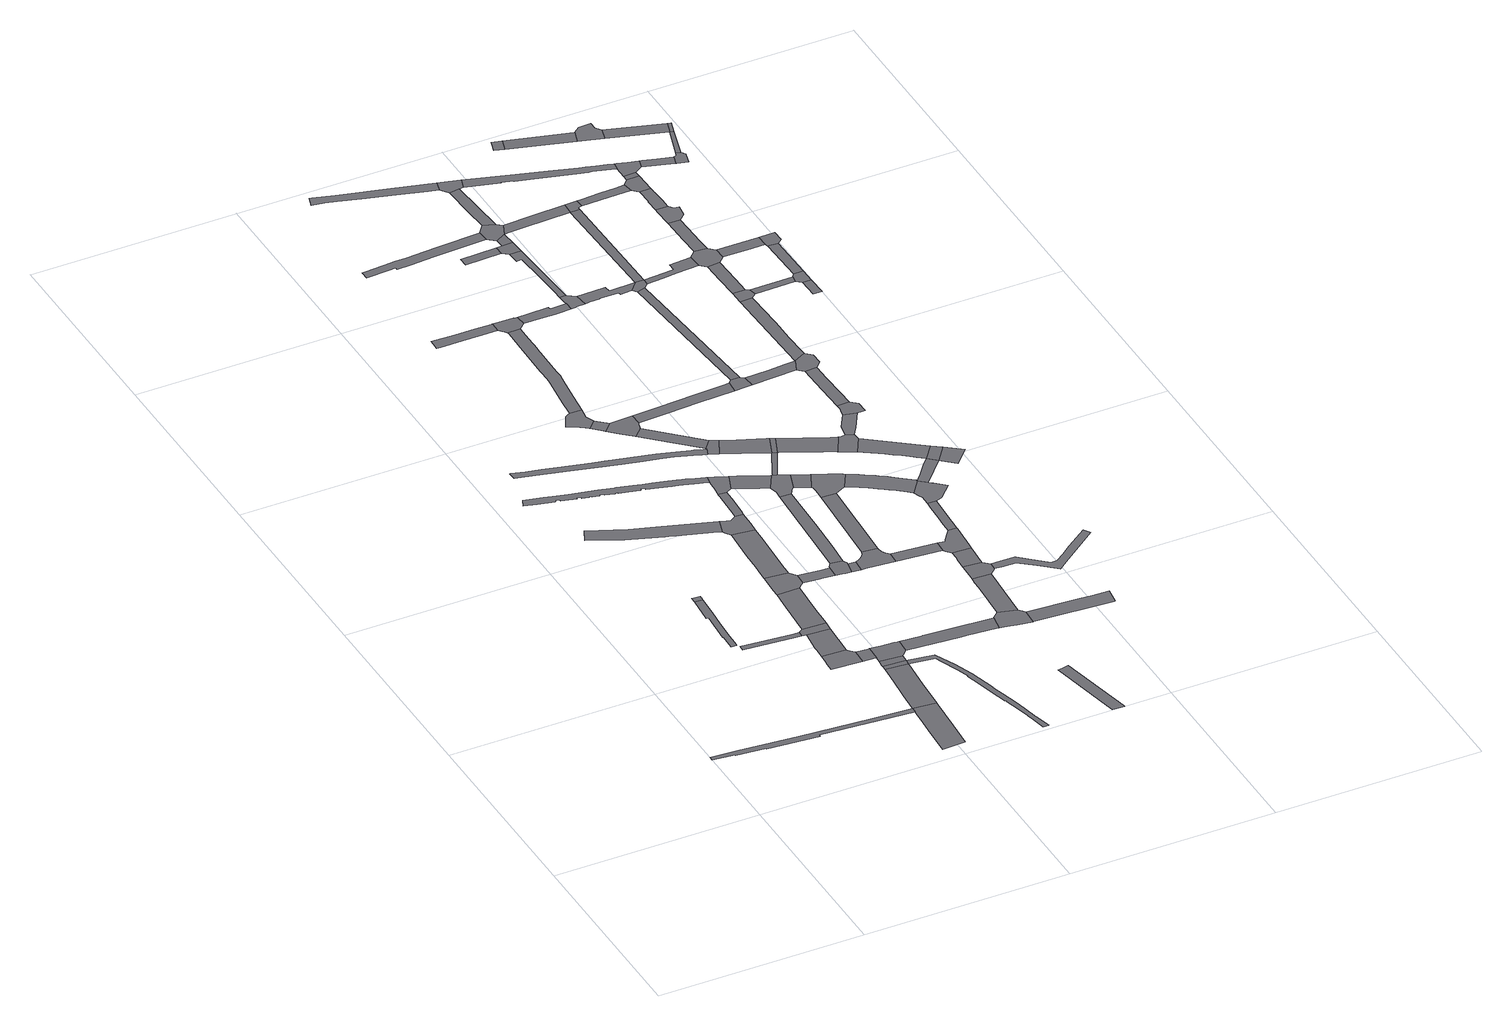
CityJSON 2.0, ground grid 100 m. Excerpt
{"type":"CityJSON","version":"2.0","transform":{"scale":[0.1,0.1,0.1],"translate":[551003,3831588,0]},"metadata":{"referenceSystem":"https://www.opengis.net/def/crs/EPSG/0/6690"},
"CityObjects":{
"road1":{"type":"Road","attributes":{"RoadStructureAttribute.sectionType":"1"},"geometry":[{"type":"MultiSurface","lod":"1","boundaries":[[[0,1,2,3,4,5,6,7,8,9,10,11,12]]]}]},
"road2":{"type":"Road","attributes":{"RoadStructureAttribute.sectionType":"1"},"geometry":[{"type":"MultiSurface","lod":"1","boundaries":[[[13,14,15,16,17,18,19,20,21,22,23,24]]]}]},
"road3":{"type":"Road","geometry":[{"type":"MultiSurface","lod":"1","boundaries":[[[25,13,24,26,27,28,29]]]}]},
"road4":{"type":"Road","attributes":{"RoadStructureAttribute.sectionType":"1"},"geometry":[{"type":"MultiSurface","lod":"1","boundaries":[[[30,31,32,33,34,35]]]}]},
"road5":{"type":"Road","geometry":[{"type":"MultiSurface","lod":"1","boundaries":[[[12,11,36,37,38,39,40,41,42,43]]]}]},
"road6":{"type":"Road","geometry":[{"type":"MultiSurface","lod":"1","boundaries":[[[44,45,46,47,48,49,50,51,52]]]}]},
"road7":{"type":"Road","attributes":{"RoadStructureAttribute.sectionType":"1"},"geometry":[{"type":"MultiSurface","lod":"1","boundaries":[[[53,54,55,44,52,56]]]}]},
"road8":{"type":"Road","attributes":{"RoadStructureAttribute.sectionType":"1"},"geometry":[{"type":"MultiSurface","lod":"1","boundaries":[[[57,58,59,60,61,62,63,64,65,66,67]]]}]},
"road9":{"type":"Road","geometry":[{"type":"MultiSurface","lod":"1","boundaries":[[[68,35,34,53,56,69]]]}]},
"road10":{"type":"Road","attributes":{"RoadStructureAttribute.sectionType":"1"},"geometry":[{"type":"MultiSurface","lod":"1","boundaries":[[[70,71,72,73,74,12,43,75,76,77]]]}]},
"road11":{"type":"Road","attributes":{"RoadStructureAttribute.sectionType":"1"},"geometry":[{"type":"MultiSurface","lod":"1","boundaries":[[[78,79,50,49,80,81,82]]]}]},
"road12":{"type":"Road","attributes":{"RoadStructureAttribute.sectionType":"1"},"geometry":[{"type":"MultiSurface","lod":"1","boundaries":[[[83,84,85,86,87,88,89,68,69]]]}]},
"road13":{"type":"Road","geometry":[{"type":"MultiSurface","lod":"1","boundaries":[[[90,70,77,91]]]}]},
"road14":{"type":"Road","attributes":{"RoadStructureAttribute.sectionType":"1"},"geometry":[{"type":"MultiSurface","lod":"1","boundaries":[[[92,93,94,95,96,97,98,99,100,101,102,103,104,105,106,107,108,109,110,111,112,113,114,115,116,117,118,119,120,121,122,123,124,125,126,127,128,129,130,131,132,133,134,135,136,137,138,139,140,141,142,143,144,145,146,147,148,149,150,151,152,153,154,155,156,157,158,159,160,161,162,163,164,165,166]]]}]},
"road15":{"type":"Road","attributes":{"RoadStructureAttribute.sectionType":"1"},"geometry":[{"type":"MultiSurface","lod":"1","boundaries":[[[167,168,90,91,169]]]}]},
"road16":{"type":"Road","geometry":[{"type":"MultiSurface","lod":"1","boundaries":[[[170,171,172,82,81,167,169,173,174,175]]]}]},
"road17":{"type":"Road","geometry":[{"type":"MultiSurface","lod":"1","boundaries":[[[176,177,178,179,87,86,180,181,182,183,184,185]]]}]},
"road18":{"type":"Road","attributes":{"RoadStructureAttribute.sectionType":"1"},"geometry":[{"type":"MultiSurface","lod":"1","boundaries":[[[186,187,188,189,190,191,192,193,194,195,196,91,77,197,198,199,200,201,202,203,204,205,206,207,208,209,210,211,212,213,214]]]}]},
"road19":{"type":"Road","attributes":{"RoadStructureAttribute.sectionType":"1"},"geometry":[{"type":"MultiSurface","lod":"1","boundaries":[[[215,216,217,218,219,220,221,222,223,224,225,226,227,228,229,230,231,232,233,234,235,236,237,238,239,240,241,242,243,244,245]]]}]},
"road20":{"type":"Road","attributes":{"RoadStructureAttribute.sectionType":"1"},"geometry":[{"type":"MultiSurface","lod":"1","boundaries":[[[246,247,248,249,250,251,252,176,185,253,254,255,256]]]}]},
"road21":{"type":"Road","geometry":[{"type":"MultiSurface","lod":"1","boundaries":[[[257,258,259,67,66,260,246,256,261,262,263]]]}]},
"road22":{"type":"Road","attributes":{"RoadStructureAttribute.sectionType":"1"},"geometry":[{"type":"MultiSurface","lod":"1","boundaries":[[[264,265,183,182,266,267,268,269,270]]]}]},
"road23":{"type":"Road","geometry":[{"type":"MultiSurface","lod":"1","boundaries":[[[271,272,273,274,275,276,277,278,279,280,281,282,283]]]}]},
"road24":{"type":"Road","attributes":{"RoadStructureAttribute.sectionType":"1"},"geometry":[{"type":"MultiSurface","lod":"1","boundaries":[[[283,282,284,285,286]]]}]},
"road25":{"type":"Road","attributes":{"RoadStructureAttribute.sectionType":"1"},"geometry":[{"type":"MultiSurface","lod":"1","boundaries":[[[287,288,289,290,291,292,257,263,293,294,295,296]]]}]},
"road26":{"type":"Road","geometry":[{"type":"MultiSurface","lod":"1","boundaries":[[[297,298,270,269,299,300,301,302,303,304]]]}]},
"road27":{"type":"Road","attributes":{"RoadStructureAttribute.sectionType":"1"},"geometry":[{"type":"MultiSurface","lod":"1","boundaries":[[[305,306,307,308,309,175,174,310,311,312,313,314,315]]]}]},
"road28":{"type":"Road","attributes":{"RoadStructureAttribute.sectionType":"1"},"geometry":[{"type":"MultiSurface","lod":"1","boundaries":[[[316,317,318,319,320,321,322,323,324,325]]]}]},
"road29":{"type":"Road","geometry":[{"type":"MultiSurface","lod":"1","boundaries":[[[326,286,285,327,328,329,330,331,332]]]}]},
"road30":{"type":"Road","attributes":{"RoadStructureAttribute.sectionType":"1"},"geometry":[{"type":"MultiSurface","lod":"1","boundaries":[[[302,301,333,334]]]}]},
"road31":{"type":"Road","geometry":[{"type":"MultiSurface","lod":"1","boundaries":[[[335,166,165,336,337,287,296,338,339,340]]]}]},
"road32":{"type":"Road","attributes":{"RoadStructureAttribute.sectionType":"1"},"geometry":[{"type":"MultiSurface","lod":"1","boundaries":[[[341,342,343,344,345,346,347,348,273,272,349,350,351,352,353,354,355,356,357,358,359,360,361]]]}]},
"road33":{"type":"Road","attributes":{"RoadStructureAttribute.sectionType":"1"},"geometry":[{"type":"MultiSurface","lod":"1","boundaries":[[[362,297,304,363,364,365]]]}]},
"road34":{"type":"Road","attributes":{"RoadStructureAttribute.sectionType":"1"},"geometry":[{"type":"MultiSurface","lod":"1","boundaries":[[[329,328,366,367,368]]]}]},
"road35":{"type":"Road","geometry":[{"type":"MultiSurface","lod":"1","boundaries":[[[369,370,371,372,373,374,334,333,375,376,377,378,379,380,381]]]}]},
"road36":{"type":"Road","attributes":{"RoadStructureAttribute.sectionType":"1"},"geometry":[{"type":"MultiSurface","lod":"1","boundaries":[[[382,340,339,383,384,385]]]}]},
"road37":{"type":"Road","attributes":{"RoadStructureAttribute.sectionType":"1"},"geometry":[{"type":"MultiSurface","lod":"1","boundaries":[[[386,387,388,389,390,391,392]]]}]},
"road38":{"type":"Road","geometry":[{"type":"MultiSurface","lod":"1","boundaries":[[[393,394,395,325,324,396,397,341,361,398,399]]]}]},
"road39":{"type":"Road","geometry":[{"type":"MultiSurface","lod":"1","boundaries":[[[400,368,367,401,402,245,244,403,404]]]}]},
"road40":{"type":"Road","geometry":[{"type":"MultiSurface","lod":"1","boundaries":[[[385,384,405,406,362,365,407,408,409,410,411,412,413,414]]]}]},
"road41":{"type":"Road","attributes":{"RoadStructureAttribute.sectionType":"1"},"geometry":[{"type":"MultiSurface","lod":"1","boundaries":[[[415,369,381,416]]]}]},
"road42":{"type":"Road","geometry":[{"type":"MultiSurface","lod":"1","boundaries":[[[417,418,419,315,314,420,421,422,423,424,425,426]]]}]},
"road43":{"type":"Road","attributes":{"RoadStructureAttribute.sectionType":"1"},"geometry":[{"type":"MultiSurface","lod":"1","boundaries":[[[427,428,429,430,431,432,433,434,435,436,437,438,439,440,441,442,443]]]}]},
"road44":{"type":"Road","attributes":{"RoadStructureAttribute.sectionType":"1"},"geometry":[{"type":"MultiSurface","lod":"1","boundaries":[[[378,377,444,445]]]}]},
"road45":{"type":"Road","attributes":{"RoadStructureAttribute.sectionType":"1"},"geometry":[{"type":"MultiSurface","lod":"1","boundaries":[[[446,447,404,403,448,449,450,451,452]]]}]},
"road46":{"type":"Road","attributes":{"RoadStructureAttribute.sectionType":"1"},"geometry":[{"type":"MultiSurface","lod":"1","boundaries":[[[453,410,409,454,455]]]}]},
"road47":{"type":"Road","attributes":{"RoadStructureAttribute.sectionType":"1"},"geometry":[{"type":"MultiSurface","lod":"1","boundaries":[[[451,456,457,458,414,413,459,460,461,462]]]}]},
"road48":{"type":"Road","attributes":{"RoadStructureAttribute.sectionType":"1"},"geometry":[{"type":"MultiSurface","lod":"1","boundaries":[[[463,464,465,466,417,426,467]]]}]},
"road49":{"type":"Road","attributes":{"RoadStructureAttribute.sectionType":"1"},"geometry":[{"type":"MultiSurface","lod":"1","boundaries":[[[468,469,470,471,472,326,332,473,474,475,476]]]}]},
"road50":{"type":"Road","attributes":{"RoadStructureAttribute.sectionType":"1"},"geometry":[{"type":"MultiSurface","lod":"1","boundaries":[[[477,478,479,480,399,398,481,482,483,484,485,486]]]}]},
"road51":{"type":"Road","geometry":[{"type":"MultiSurface","lod":"1","boundaries":[[[487,488,489,490,455,454,491,492,415,416,493,494]]]}]},
"road52":{"type":"Road","geometry":[{"type":"MultiSurface","lod":"1","boundaries":[[[495,452,451,462,496]]]}]},
"road53":{"type":"Road","geometry":[{"type":"MultiSurface","lod":"1","boundaries":[[[497,498,499,463,467,500,501,502,503]]]}]},
"road54":{"type":"Road","attributes":{"RoadStructureAttribute.sectionType":"1"},"geometry":[{"type":"MultiSurface","lod":"1","boundaries":[[[504,505,506,507,497,503,508]]]}]},
"road55":{"type":"Road","attributes":{"RoadStructureAttribute.sectionType":"1"},"geometry":[{"type":"MultiSurface","lod":"1","boundaries":[[[509,510,511,512,513,514,515,516,517,518,519,520]]]}]},
"road56":{"type":"Road","geometry":[{"type":"MultiSurface","lod":"1","boundaries":[[[521,522,523,524]]]}]},
"road57":{"type":"Road","geometry":[{"type":"MultiSurface","lod":"1","boundaries":[[[525,526,527,528,445,444,529,504,508,530,531,532]]]}]},
"road58":{"type":"Road","attributes":{"RoadStructureAttribute.sectionType":"1"},"geometry":[{"type":"MultiSurface","lod":"1","boundaries":[[[533,534,535,536,424,423,537,538,539,540]]]}]},
"road59":{"type":"Road","attributes":{"RoadStructureAttribute.sectionType":"1"},"geometry":[{"type":"MultiSurface","lod":"1","boundaries":[[[541,496,462,542,543,544,545,546]]]}]},
"road60":{"type":"Road","geometry":[{"type":"MultiSurface","lod":"1","boundaries":[[[547,548,549,486,485,550,551,552,553]]]}]},
"road61":{"type":"Road","attributes":{"RoadStructureAttribute.sectionType":"1"},"geometry":[{"type":"MultiSurface","lod":"1","boundaries":[[[554,555,556,557,558,559,560,548,547]]]}]},
"road62":{"type":"Road","attributes":{"RoadStructureAttribute.sectionType":"1"},"geometry":[{"type":"MultiSurface","lod":"1","boundaries":[[[561,562,563,564,565,566,567,568,569,570,571,494,493,572,573,574,575,576,577,578,579,580,581,582]]]}]},
"road63":{"type":"Road","attributes":{"RoadStructureAttribute.sectionType":"1"},"geometry":[{"type":"MultiSurface","lod":"1","boundaries":[[[583,584,585,586,525,532,587,588]]]}]},
"road64":{"type":"Road","geometry":[{"type":"MultiSurface","lod":"1","boundaries":[[[589,590,521,524,556,555]]]}]},
"road65":{"type":"Road","attributes":{"RoadStructureAttribute.sectionType":"1"},"geometry":[{"type":"MultiSurface","lod":"1","boundaries":[[[591,592,590,589]]]}]},
"road66":{"type":"Road","geometry":[{"type":"MultiSurface","lod":"1","boundaries":[[[593,468,476,594,595,596,597,598]]]}]},
"road67":{"type":"Road","geometry":[{"type":"MultiSurface","lod":"1","boundaries":[[[599,427,443,592,591,600,601]]]}]},
"road68":{"type":"Road","geometry":[{"type":"MultiSurface","lod":"1","boundaries":[[[602,546,545,603,604,605,606,607,608]]]}]},
"road69":{"type":"Road","attributes":{"RoadStructureAttribute.sectionType":"1"},"geometry":[{"type":"MultiSurface","lod":"1","boundaries":[[[609,610,553,552,611,612,613,614,615,616,617,618,619]]]}]},
"road70":{"type":"Road","geometry":[{"type":"MultiSurface","lod":"1","boundaries":[[[582,581,620,621,622,583,588,623,624,625,626,627,628,629,630]]]}]},
"road71":{"type":"Road","attributes":{"RoadStructureAttribute.sectionType":"1"},"geometry":[{"type":"MultiSurface","lod":"1","boundaries":[[[631,632,633,599,601]]]}]},
"road72":{"type":"Road","attributes":{"RoadStructureAttribute.sectionType":"1"},"geometry":[{"type":"MultiSurface","lod":"1","boundaries":[[[634,635,636,637,638,639,640,641,642,502,501,643,644,645,646,647,648,649,650]]]}]},
"road73":{"type":"Road","attributes":{"RoadStructureAttribute.sectionType":"1"},"geometry":[{"type":"MultiSurface","lod":"1","boundaries":[[[651,652,593,598]]]}]},
"road74":{"type":"Road","geometry":[{"type":"MultiSurface","lod":"1","boundaries":[[[653,520,519,632,631,654,655]]]}]},
"road75":{"type":"Road","attributes":{"RoadStructureAttribute.sectionType":"1"},"geometry":[{"type":"MultiSurface","lod":"1","boundaries":[[[656,657,608,607,658,659]]]}]},
"road76":{"type":"Road","attributes":{"RoadStructureAttribute.sectionType":"7"},"geometry":[{"type":"MultiSurface","lod":"1","boundaries":[[[660,661,662,663,664,665,582,630,666,667]]]}]},
"road77":{"type":"Road","attributes":{"RoadStructureAttribute.sectionType":"1"},"geometry":[{"type":"MultiSurface","lod":"1","boundaries":[[[668,606,605,669,670,671,672,673,674,675,676,660,677]]]}]},
"road78":{"type":"Road","attributes":{"RoadStructureAttribute.sectionType":"1"},"geometry":[{"type":"MultiSurface","lod":"1","boundaries":[[[678,679,680,597,596,681,682]]]}]},
"road79":{"type":"Road","geometry":[{"type":"MultiSurface","lod":"1","boundaries":[[[619,618,683,652,651,684,685]]]}]},
"road80":{"type":"Road","attributes":{"RoadStructureAttribute.sectionType":"1"},"geometry":[{"type":"MultiSurface","lod":"1","boundaries":[[[686,687,600,591,688,689,690,691]]]}]},
"road81":{"type":"Road","geometry":[{"type":"MultiSurface","lod":"1","boundaries":[[[692,693,694,695,696,656,659,697,698,699]]]}]},
"road82":{"type":"Road","geometry":[{"type":"MultiSurface","lod":"1","boundaries":[[[677,660,667,700]]]}]},
"road83":{"type":"Road","attributes":{"RoadStructureAttribute.sectionType":"1"},"geometry":[{"type":"MultiSurface","lod":"1","boundaries":[[[701,702,703,704,705,706,693,692]]]}]},
"road84":{"type":"Road","attributes":{"RoadStructureAttribute.sectionType":"1"},"geometry":[{"type":"MultiSurface","lod":"1","boundaries":[[[707,691,619,685]]]}]},
"road85":{"type":"Road","attributes":{"RoadStructureAttribute.sectionType":"1"},"geometry":[{"type":"MultiSurface","lod":"1","boundaries":[[[700,667,708,709,710]]]}]},
"road86":{"type":"Road","geometry":[{"type":"MultiSurface","lod":"1","boundaries":[[[711,678,682,704,703,712,713]]]}]},
"road87":{"type":"Road","attributes":{"RoadStructureAttribute.sectionType":"1"},"geometry":[{"type":"MultiSurface","lod":"1","boundaries":[[[714,715,716,717,718,685,684,719,720,721,722]]]}]},
"road88":{"type":"Road","attributes":{"RoadStructureAttribute.sectionType":"1"},"geometry":[{"type":"MultiSurface","lod":"1","boundaries":[[[723,724,725,726,727,728,729,730,678,711]]]}]},
"road89":{"type":"Road","geometry":[{"type":"MultiSurface","lod":"1","boundaries":[[[731,686,691,707,732,733]]]}]},
"road90":{"type":"Road","attributes":{"RoadStructureAttribute.sectionType":"1"},"geometry":[{"type":"MultiSurface","lod":"1","boundaries":[[[734,735,736,737,738,739,740,741,655,654,742,743,744,745,746,747,748,749,750,751,752,753,754,755]]]}]},
"road91":{"type":"Road","geometry":[{"type":"MultiSurface","lod":"1","boundaries":[[[756,757,758,759]]]}]},
"road92":{"type":"Road","geometry":[{"type":"MultiSurface","lod":"1","boundaries":[[[760,761,729,728,762,763,764]]]}]},
"road93":{"type":"Road","attributes":{"RoadStructureAttribute.sectionType":"1"},"geometry":[{"type":"MultiSurface","lod":"1","boundaries":[[[765,766,767,768,761,760]]]}]},
"road94":{"type":"Road","attributes":{"RoadStructureAttribute.sectionType":"1"},"geometry":[{"type":"MultiSurface","lod":"1","boundaries":[[[769,770,771,772,731,733,773,774]]]}]},
"road95":{"type":"Road","geometry":[{"type":"MultiSurface","lod":"1","boundaries":[[[775,714,722,767,766,776,777,778,779,780,781]]]}]},
"road96":{"type":"Road","attributes":{"RoadStructureAttribute.sectionType":"1"},"geometry":[{"type":"MultiSurface","lod":"1","boundaries":[[[782,783,784,785,786,775,781]]]}]},
"road97":{"type":"Road","attributes":{"RoadStructureAttribute.sectionType":"1"},"geometry":[{"type":"MultiSurface","lod":"1","boundaries":[[[764,763,787,788,789]]]}]},
"road98":{"type":"Road","attributes":{"RoadStructureAttribute.sectionType":"1"},"geometry":[{"type":"MultiSurface","lod":"1","boundaries":[[[759,758,790,791,792]]]}]},
"road99":{"type":"Road","geometry":[{"type":"MultiSurface","lod":"1","boundaries":[[[793,794,795,796,797,785,784,798,799]]]}]},
"road100":{"type":"Road","attributes":{"RoadStructureAttribute.sectionType":"1"},"geometry":[{"type":"MultiSurface","lod":"1","boundaries":[[[800,801,802,803,804,805,806,807,796,795]]]}]},
"road101":{"type":"Road","geometry":[{"type":"MultiSurface","lod":"1","boundaries":[[[808,809,769,774,805,804]]]}]},
"road102":{"type":"Road","attributes":{"RoadStructureAttribute.sectionType":"1"},"geometry":[{"type":"MultiSurface","lod":"1","boundaries":[[[778,777,810,811,812,813]]]}]},
"road103":{"type":"Road","geometry":[{"type":"MultiSurface","lod":"1","boundaries":[[[814,815,816,817]]]}]},
"road104":{"type":"Road","attributes":{"RoadStructureAttribute.sectionType":"1"},"geometry":[{"type":"MultiSurface","lod":"1","boundaries":[[[818,819,809,808]]]}]},
"road105":{"type":"Road","geometry":[{"type":"MultiSurface","lod":"1","boundaries":[[[820,821,822,789,788,817,816]]]}]},
"road106":{"type":"Road","geometry":[{"type":"MultiSurface","lod":"1","boundaries":[[[823,824,755,754,819,818,825,826]]]}]},
"road107":{"type":"Road","attributes":{"RoadStructureAttribute.sectionType":"1"},"geometry":[{"type":"MultiSurface","lod":"1","boundaries":[[[827,821,820,828]]]}]},
"road108":{"type":"Road","geometry":[{"type":"MultiSurface","lod":"1","boundaries":[[[829,830,831,792,791,832,833]]]}]},
"road109":{"type":"Road","geometry":[{"type":"MultiSurface","lod":"1","boundaries":[[[834,813,812,827,828,835,836]]]}]},
"road110":{"type":"Road","attributes":{"RoadStructureAttribute.sectionType":"1"},"geometry":[{"type":"MultiSurface","lod":"1","boundaries":[[[837,838,826,825,839,840]]]}]},
"road111":{"type":"Road","geometry":[{"type":"MultiSurface","lod":"1","boundaries":[[[841,842,843,840,839,844,845,846,847,848,849]]]}]},
"road112":{"type":"Road","attributes":{"RoadStructureAttribute.sectionType":"1"},"geometry":[{"type":"MultiSurface","lod":"1","boundaries":[[[833,832,850,851]]]}]},
"road113":{"type":"Road","attributes":{"RoadStructureAttribute.sectionType":"1"},"geometry":[{"type":"MultiSurface","lod":"1","boundaries":[[[850,841,849,852]]]}]},
"road114":{"type":"Road","geometry":[{"type":"MultiSurface","lod":"1","boundaries":[[[851,850,852,853]]]}]}
},
"vertices":[
[761,414,0],[416,441,0],[134,466,0],[3,476,0],[2,453,0],[108,444,0],[108,440,0],[249,426,0],[249,421,0],[498,400,0],[499,408,0],[947,373,0],[949,400,0],
[464,1533,0],[456,1403,0],[466,1402,0],[454,1245,0],[458,1245,0],[455,1165,0],[481,1164,0],[482,1186,0],[485,1240,0],[492,1350,0],[498,1431,0],[504,1531,0],
[465,1562,0],[505,1546,0],[505,1548,0],[506,1560,0],[476,1561,0],
[732,1127,0],[492,1149,0],[489,1122,0],[737,1101,0],[764,1098,0],[766,1125,0],
[947,367,0],[943,312,0],[936,202,0],[928,73,0],[1038,77,0],[1047,210,0],[1059,381,0],[1060,392,0],
[771,923,0],[770,911,0],[769,881,0],[768,861,0],[766,819,0],[913,811,0],[917,887,0],[899,907,0],[889,918,0],
[787,1096,0],[775,989,0],[774,976,0],[899,1090,0],
[591,2096,0],[454,2142,0],[277,2218,0],[247,2155,0],[403,2080,0],[570,2022,0],[585,2017,0],[617,2007,0],[793,1948,0],[806,1943,0],[830,2016,0],
[789,1142,0],[902,1136,0],
[973,713,0],[966,617,0],[956,507,0],[950,407,0],[950,405,0],[1071,549,0],[1082,697,0],[1082,705,0],
[981,882,0],[920,887,0],[976,808,0],[979,807,0],[982,882,0],
[903,1157,0],[907,1244,0],[917,1414,0],[917,1421,0],[807,1419,0],[800,1338,0],[800,1321,0],
[975,738,0],[1085,730,0],
[927,2333,0],[908,2341,0],[860,2358,0],[843,2364,0],[813,2373,0],[805,2375,0],[770,2386,0],[701,2403,0],[660,2414,0],[639,2420,0],[621,2425,0],[546,2443,0],[540,2444,0],[468,2462,0],[340,2493,0],[273,2510,0],[234,2519,0],[143,2541,0],[125,2503,0],[186,2488,0],[264,2469,0],[267,2469,0],[269,2474,0],[270,2478,0],[289,2473,0],[288,2469,0],[287,2463,0],[358,2446,0],[359,2450,0],[360,2452,0],[379,2448,0],[379,2445,0],[378,2440,0],[410,2432,0],[411,2433,0],[412,2435,0],[425,2432,0],[424,2430,0],[455,2421,0],[456,2422,0],[457,2426,0],[457,2427,0],[478,2423,0],[478,2420,0],[477,2417,0],[477,2416,0],[522,2405,0],[522,2406,0],[523,2409,0],[523,2410,0],[531,2408,0],[536,2407,0],[535,2402,0],[535,2401,0],[581,2390,0],[629,2378,0],[633,2377,0],[634,2378,0],[635,2383,0],[636,2386,0],[652,2382,0],[656,2381,0],[654,2373,0],[709,2359,0],[767,2343,0],[795,2336,0],[798,2336,0],[801,2335,0],[814,2331,0],[860,2315,0],[882,2308,0],[917,2296,0],[920,2295,0],[924,2293,0],[931,2332,0],
[977,778,0],[975,748,0],[1087,770,0],
[1105,873,0],[1098,874,0],[1038,878,0],[1092,775,0],[1117,797,0],[1122,872,0],
[813,1551,0],[811,1519,0],[808,1457,0],[808,1456,0],[925,1428,0],[946,1446,0],[947,1447,0],[951,1508,0],[939,1522,0],[923,1540,0],
[1417,25,0],[1400,102,0],[1397,102,0],[1381,183,0],[1368,237,0],[1344,325,0],[1329,383,0],[1329,386,0],[1295,517,0],[1261,611,0],[1214,713,0],[1087,704,0],[1092,704,0],[1206,689,0],[1217,658,0],[1252,566,0],[1272,509,0],[1269,507,0],[1277,470,0],[1308,358,0],[1332,270,0],[1335,270,0],[1337,260,0],[1346,226,0],[1367,145,0],[1370,127,0],[1377,93,0],[1390,23,0],[1417,22,0],
[1018,2522,0],[1013,2524,0],[975,2537,0],[974,2538,0],[964,2541,0],[899,2562,0],[813,2586,0],[765,2598,0],[626,2633,0],[592,2641,0],[537,2655,0],[389,2692,0],[319,2709,0],[250,2726,0],[187,2743,0],[181,2744,0],[184,2705,0],[276,2681,0],[343,2664,0],[425,2644,0],[528,2617,0],[647,2587,0],[740,2564,0],[808,2548,0],[873,2531,0],[927,2515,0],[952,2506,0],[977,2497,0],[989,2492,0],[1011,2484,0],[1025,2520,0],
[832,1904,0],[831,1882,0],[830,1868,0],[822,1736,0],[817,1644,0],[815,1590,0],[814,1572,0],[924,1552,0],[926,1583,0],[939,1830,0],[941,1889,0],
[908,2018,0],[880,1999,0],[861,2006,0],[818,1925,0],[944,1942,0],[946,1969,0],[948,2018,0],
[1056,1497,0],[971,1505,0],[966,1445,0],[1026,1439,0],[1044,1437,0],[1095,1432,0],[1101,1493,0],
[667,2971,0],[674,3026,0],[615,3024,0],[603,3018,0],[590,3010,0],[556,2942,0],[587,2926,0],[605,2917,0],[610,2913,0],[629,2897,0],[631,2896,0],[642,2885,0],[684,2930,0],
[681,2850,0],[695,2836,0],[736,2879,0],
[918,2197,0],[917,2196,0],[917,2191,0],[917,2183,0],[909,2035,0],[908,2020,0],[949,2033,0],[954,2124,0],[958,2195,0],[958,2196,0],
[1117,1521,0],[1102,1500,0],[1128,1429,0],[1145,1427,0],[1172,1425,0],[1184,1485,0],[1185,1492,0],[1175,1515,0],
[1358,856,0],[1234,864,0],[1233,864,0],[1232,864,0],[1230,864,0],[1378,779,0],[1403,777,0],[1502,771,0],[1540,765,0],[1552,763,0],[1565,842,0],
[615,3767,0],[536,3769,0],[439,3770,0],[323,3773,0],[322,3717,0],[340,3716,0],[446,3715,0],[543,3714,0],[618,3714,0],[618,3767,0],
[848,2885,0],[742,2792,0],[794,2745,0],[837,2787,0],[840,2797,0],[846,2816,0],[850,2826,0],
[1216,1420,0],[1222,1482,0],
[962,2319,0],[922,2257,0],[921,2240,0],[964,2199,0],[984,2209,0],[1019,2296,0],
[649,3680,0],[649,3669,0],[647,3578,0],[646,3460,0],[645,3356,0],[646,3296,0],[642,3259,0],[625,3112,0],[686,3122,0],[701,3250,0],[706,3294,0],[706,3318,0],[706,3359,0],[707,3402,0],[707,3404,0],[707,3436,0],[707,3457,0],[708,3516,0],[708,3518,0],[708,3596,0],[709,3679,0],
[1147,2062,0],[1184,1640,0],[1192,1812,0],[1202,2059,0],
[908,2636,0],[1024,2528,0],[1062,2574,0],
[1277,1535,0],[1272,1520,0],[1265,1511,0],[1258,1504,0],[1249,1496,0],[1237,1487,0],[1238,1418,0],[1276,1415,0],[1377,1406,0],[1382,1467,0],[1366,1483,0],[1355,1503,0],[1351,1529,0],
[1052,2283,0],[1097,2157,0],[1140,2137,0],[1187,2220,0],
[1773,9,0],[1693,382,0],[1666,375,0],[1640,369,0],[1717,5,0],[1717,4,0],[1774,1,0],
[722,3761,0],[721,3767,0],[647,3767,0],[631,3700,0],[639,3691,0],[740,3710,0],[737,3762,0],
[1065,2572,0],[1027,2526,0],[1026,2523,0],[1057,2463,0],[1101,2555,0],
[1139,2134,0],[1149,2096,0],[1210,2072,0],[1215,2082,0],[1229,2096,0],[1262,2186,0],[1218,2206,0],[1212,2209,0],[1210,2210,0],[1191,2218,0],
[1304,1976,0],[1376,1972,0],
[1597,870,0],[1581,856,0],[1566,843,0],[1575,760,0],[1602,755,0],[1634,750,0],[1705,739,0],[1709,818,0],[1699,831,0],[1685,848,0],
[876,4394,0],[669,4384,0],[596,4379,0],[510,4374,0],[450,4372,0],[424,4371,0],[396,4369,0],[303,4362,0],[287,4361,0],[288,4319,0],[398,4324,0],[433,4327,0],[434,4316,0],[503,4318,0],[617,4325,0],[671,4330,0],[879,4340,0],
[1595,1387,0],[1600,1447,0],
[1292,2472,0],[1132,2540,0],[1231,2384,0],[1248,2376,0],[1259,2371,0],[1263,2369,0],[1302,2468,0],
[1291,2172,0],[1300,2063,0],[1341,2149,0],
[1247,2337,0],[1213,2264,0],[1198,2232,0],[1216,2222,0],[1233,2255,0],[1267,2322,0],[1286,2358,0],
[1613,1141,0],[1611,1110,0],[1609,1076,0],[1602,962,0],[1703,1136,0],
[1334,2912,0],[1328,2911,0],[1309,2910,0],[1167,2903,0],[976,2892,0],[880,2828,0],[993,2833,0],[1153,2842,0],[1330,2850,0],
[966,3757,0],[893,3754,0],[891,3769,0],[798,3765,0],[824,3709,0],[866,3708,0],[892,3708,0],[908,3710,0],[974,3714,0],[971,3758,0],
[1467,2088,0],[1448,2098,0],[1430,2108,0],[1411,2117,0],[1305,2054,0],[1307,2035,0],[1429,2001,0],[1476,2082,0],
[1315,2463,0],[1326,2458,0],
[1618,1238,0],[1617,1216,0],[1615,1172,0],[1730,1162,0],[1733,1166,0],[1735,1205,0],[1707,1233,0],
[1624,1354,0],[1623,1318,0],[1623,1314,0],[1622,1299,0],[1714,1349,0],
[683,4863,0],[446,4927,0],[347,4954,0],[333,4958,0],[319,4908,0],[379,4898,0],[432,4882,0],[536,4852,0],[681,4811,0],[817,4770,0],[864,4757,0],[878,4809,0],
[889,4262,0],[713,4256,0],[714,4211,0],[890,4217,0],
[1684,1510,0],[1663,1481,0],[1642,1453,0],[1635,1443,0],[1604,1376,0],[1716,1372,0],[1724,1499,0],[1724,1508,0],
[2024,797,0],[1964,801,0],[1963,801,0],[1712,818,0],[1707,739,0],[2087,715,0],[2092,714,0],[2101,792,0],
[1543,2353,0],[1292,2355,0],[1466,2274,0],[1507,2254,0],[1522,2246,0],[1574,2343,0],
[998,3814,0],[968,3812,0],[970,3774,0],[996,3715,0],[1005,3717,0],[1044,3720,0],[1035,3784,0],
[985,4028,0],[975,4196,0],[919,4192,0],[923,4134,0],[949,4137,0],[958,3981,0],[966,3857,0],
[1728,1902,0],[1730,1905,0],[1712,1919,0],[1683,1944,0],[1655,1966,0],[1631,1984,0],[1611,1997,0],[1588,2014,0],[1565,2028,0],[1546,2041,0],[1527,2053,0],[1444,1992,0],[1462,1982,0],[1486,1967,0],[1520,1945,0],[1554,1921,0],[1576,1905,0],[1593,1893,0],[1619,1873,0],[1656,1842,0],[1676,1824,0],[1731,1898,0],
[1695,1728,0],[1692,1690,0],[1689,1614,0],[1686,1559,0],[1727,1560,0],[1736,1726,0],
[971,4267,0],[918,4263,0],
[966,4338,0],[915,4306,0],
[1350,2932,0],[1378,2853,0],[1380,2853,0],[1418,2856,0],[1410,2915,0],[1392,2928,0],
[909,4438,0],[992,4398,0],[966,4421,0],
[1589,2341,0],[1539,2237,0],[1572,2219,0],[1596,2206,0],[1646,2295,0],[1644,2327,0],[1608,2343,0],
[1179,3756,0],[1177,3789,0],[1063,3722,0],[1069,3722,0],[1117,3721,0],[1118,3726,0],[1211,3725,0],[1213,3712,0],[1260,3715,0],[1269,3716,0],[1309,3764,0],
[1689,1795,0],[1697,1776,0],[1696,1755,0],[1736,1727,0],[1757,1733,0],[1770,1738,0],[1835,1808,0],[1786,1852,0],[1783,1851,0],[1780,1855,0],[1769,1865,0],
[945,4726,0],[893,4717,0],[901,4551,0],
[2207,1249,0],[2100,1169,0],[2045,1127,0],[2003,1096,0],[1974,1097,0],[1929,1135,0],[1854,1200,0],[1851,1202,0],[1768,1204,0],[1768,1164,0],[1838,1161,0],[1910,1101,0],[1979,1042,0],[1989,1032,0],[2033,1068,0],[2034,1069,0],[2228,1216,0],
[1327,3707,0],[1287,3696,0],
[894,4805,0],[965,4729,0],[981,4781,0],
[1664,2479,0],[1620,2403,0],[1673,2373,0],[1727,2463,0],
[1841,2027,0],[1839,2025,0],[1813,1995,0],[1763,1933,0],[1741,1907,0],[1736,1903,0],[1774,1870,0],[1882,1990,0],
[1864,2130,0],[1620,2190,0],[1647,2173,0],[1675,2154,0],[1698,2138,0],[1727,2117,0],[1757,2094,0],[1786,2072,0],[1808,2054,0],[1899,2103,0],
[1664,2929,0],[1610,2926,0],[1528,2921,0],[1534,2862,0],[1636,2868,0],
[1271,3714,0],[1350,3728,0],[1351,3761,0],
[1296,4412,0],[1146,4406,0],[990,4340,0],[1072,4344,0],[1171,4347,0],[1295,4353,0],
[1733,2551,0],[1673,2549,0],[1674,2528,0],[1674,2517,0],[1672,2510,0],[1752,2465,0],[1767,2465,0],[1765,2523,0],
[1943,2070,0],
[1731,2630,0],[1727,2757,0],[1724,2844,0],[1665,2840,0],[1668,2744,0],[1671,2617,0],
[1340,4354,0],
[1892,1982,0],[1948,1931,0],[2021,2011,0],
[1723,2960,0],[1753,2874,0],[1753,2933,0],
[1607,3818,0],[1500,3810,0],[1502,3774,0],[1497,3773,0],[1352,3761,0],[1429,3736,0],[1503,3742,0],[1611,3751,0],[1613,3751,0],
[1722,2982,0],[1718,3099,0],[1716,3222,0],[1713,3333,0],[1710,3399,0],[1709,3431,0],[1650,3429,0],[1654,3306,0],
[1357,4415,0],[1340,4366,0],[1359,4372,0],
[1599,4596,0],[1551,4609,0],[1529,4615,0],[1505,4622,0],[1479,4630,0],[1349,4668,0],[1189,4716,0],[1002,4774,0],[1125,4682,0],[1126,4687,0],[1182,4670,0],[1182,4666,0],[1249,4649,0],[1375,4613,0],[1465,4588,0],[1497,4583,0],[1500,4582,0],[1517,4580,0],[1615,4551,0],[1619,4549,0],[1621,4549,0],[1626,4588,0],
[1224,4972,0],[1207,4912,0],[1254,4899,0],[1272,4959,0],
[1708,3498,0],[1648,3497,0],[1733,3450,0],[1735,3451,0],[1727,3488,0],
[1706,3589,0],[1703,3729,0],[1642,3722,0],[1645,3613,0],
[1594,4427,0],[1553,4424,0],[1475,4422,0],[1383,4417,0],[1492,4377,0],[1603,4379,0],
[1641,3851,0],[1731,3757,0],[1732,3759,0],[1731,3818,0],[1730,3819,0],[1702,3845,0],[1701,3847,0],
[1698,3916,0],[1697,3959,0],[1693,4089,0],[1634,4088,0],[1638,3949,0],
[1929,3455,0],[1930,3454,0],[1937,3490,0],
[1386,4860,0],[1560,4808,0],[1580,4874,0],
[1707,4179,0],[1692,4200,0],[1690,4203,0],[1631,4201,0],[1632,4186,0],[1725,4118,0],[1733,4175,0],
[1690,4249,0],[1687,4324,0],[1686,4330,0],[1686,4332,0],[1686,4355,0],[1631,4353,0],[1634,4270,0],[1629,4269,0],
[1682,4459,0],[1622,4457,0],
[1783,3757,0],[1876,3759,0],[1938,3758,0],[1938,3819,0],
[1958,3338,0],[2001,3338,0],[1998,3434,0],[1955,3433,0],
[1681,4488,0],[1622,4487,0],
[1997,3509,0],[1951,3508,0],[1937,3491,0],
[1684,4572,0],[1637,4585,0],[1719,4513,0],[1732,4558,0],
[1944,3745,0],[1992,3738,0],
[1672,4862,0],[1671,4900,0],[1613,4899,0],[1674,4773,0],[1693,4836,0],
[1952,3819,0],[2016,3759,0],[2016,3819,0],
[1809,4536,0],[1746,4554,0],[1865,4468,0],[1879,4515,0],
[1900,4538,0],[1894,4522,0],[1891,4521,0],[1869,4467,0],[1919,4453,0],[1936,4511,0],[1930,4520,0],[1927,4524,0],[1922,4533,0],
[1948,4690,0],[1966,4750,0],
[1965,4685,0],
[1984,4745,0]
]}
